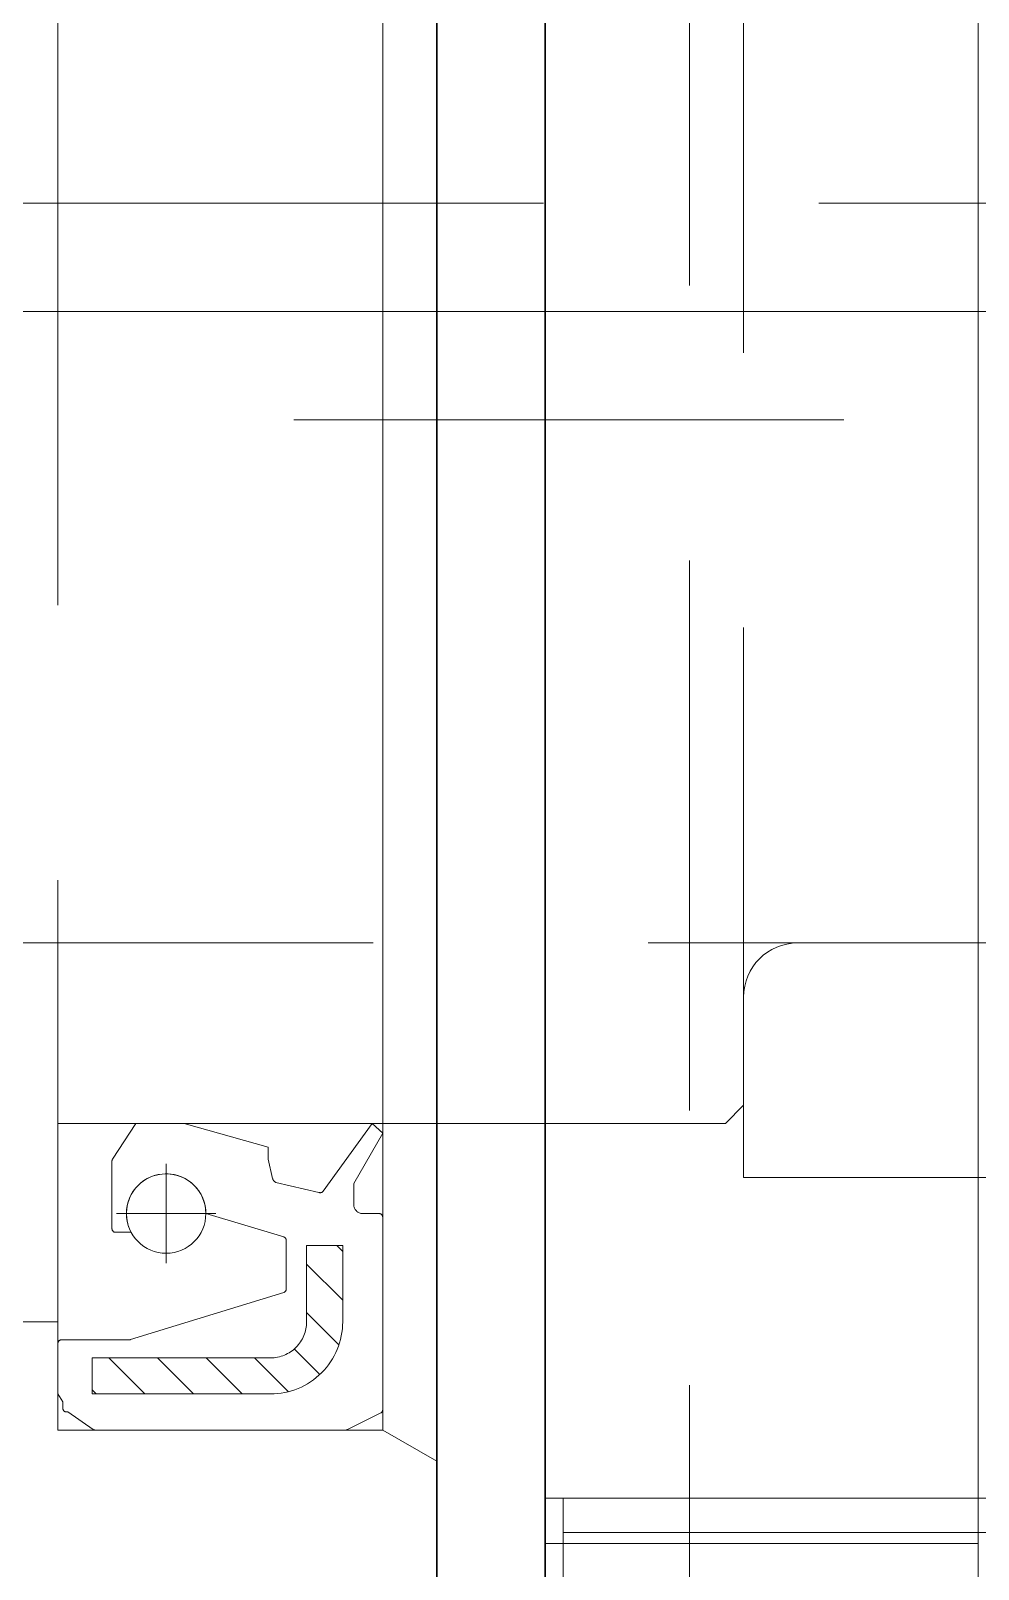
# Model space of a CAD drawing. Header units: millimetres. Extents: x 0 to 38884, y -3675 to 8056.
# Drawn here: x 13220.05 to 13246.3, y 2452.41 to 2495.05 of the extents above; entities that cross this region are included whole.
import ezdxf

# ---------------------------------------------------------------- set-up
doc = ezdxf.new("R2010")
doc.units = ezdxf.units.MM
doc.header["$LTSCALE"] = 2.4
doc.linetypes.add('CENTER2', pattern=[28.575, 19.05, -3.175, 3.175, -3.175])
doc.linetypes.add('HIDDEN', pattern=[9.525, 6.35, -3.175])
doc.layers.add('04_HIDDEN', color=2, linetype='HIDDEN', lineweight=13)
doc.layers.add('05_CENTER', color=4, linetype='CENTER2', lineweight=13)
doc.layers.add('10_DRAFT', color=8, linetype='Continuous', lineweight=0, plot=False)
doc.styles.add('KSS_TXT_L', font='txt.shx', dxfattribs={"height": 3, "bigfont": 'extfont2.shx'})

# ---------------------------------------------------------------- blocks, each defined once
blk = doc.blocks.new('A$C757C1326_1')
at = {"color": 0}
blk.add_lwpolyline([(1300, 115), (1285, 115), (1285, -115), (1300, -115)], close=True, dxfattribs=at)
at = {"layer": '04_HIDDEN'}
for p, q in [((1289.5, 31), (1289.5, 0)), ((1289.5, -31), (1289.5, 0)), ((1289.5, -28), (1288, -28)), ((1298.5, -31), (1300, -31.866))]:
    blk.add_line(p, q, dxfattribs=at)
blk.add_lwpolyline([(1242, 3), (1357, 3), (1357, -3), (1242, -3)], close=True, dxfattribs=at)
blk.add_lwpolyline([(1298.5, -31), (1289.5, -31)], dxfattribs=at)
at = {"layer": '05_CENTER'}
blk.add_line((-13.598, 0), (1372.498, 0), dxfattribs=at)
at = {"layer": '10_DRAFT'}
blk.add_line((1298.5, 31), (1298.5, -31), dxfattribs=at)
blk = doc.blocks.new('AE2561A0a_1')
h = blk.add_hatch()
h.set_pattern_fill('ANSI31', color=0, scale=0.3)
h.set_pattern_definition([(45, (-9230.0107, -9652.0294), (-0.67351921, 0.67351921), [])])
edge = h.paths.add_edge_path()
edge.add_line((1.107, -28), (1.107, -25.885))
edge.add_line((1.107, -25.885), (2.107, -25.885))
edge.add_line((2.107, -25.885), (2.107, -28))
edge.add_arc((3.107, -28), 1, 180, 270)
edge.add_line((3.107, -29), (8.05, -29))
edge.add_line((8.05, -29), (8.05, -30))
edge.add_line((8.05, -30), (3.107, -30))
edge.add_arc((3.107, -28), 2, 180, 270, ccw=False)
at = {"color": 0}
for p, q in [((0, -22.775), (0.292, -22.5)), ((0.292, -22.5), (1.649, -24.382)), ((3.173, -23.162), (5.5, -22.5)), ((5.5, -22.5), (6.837, -22.5)), ((6.837, -22.5), (7.484, -23.49)), ((0.803, -24.171), (0, -22.775)), ((3.173, -23.491), (3.173, -23.162)), ((3.049, -24.03), (3.173, -23.491)), ((6, -26.375), (6, -23.625)), ((7.5, -23.545), (7.5, -25.42)), ((0.803, -24.75), (0.803, -24.171)), ((1.767, -24.416), (2.959, -24.135)), ((0, -30.438), (0, -25.1)), ((0.1, -25), (0.553, -25)), ((4.9, -25), (2.736, -25.65)), ((4.625, -25), (7.375, -25)), ((7.4, -25.52), (6.97, -25.52)), ((2.673, -25.743), (2.673, -27.095)), ((2.74, -27.189), (6.984, -28.494)), ((7.017, -28.5), (8.9, -28.5)), ((9, -28.6), (9, -30)), ((9, -30), (8.86, -30.215)), ((8.86, -30.215), (8.86, -30.4)), ((0.979, -30.989), (0.055, -30.528)), ((8.724, -30.5), (8.026, -30.982)), ((8.76, -30.5), (8.724, -30.5)), ((7.969, -31), (1.024, -31))]:
    blk.add_line(p, q, dxfattribs=at)
blk.add_lwpolyline([(9, -22.5), (9, -28.6), (9, -30), (8.86, -30.215), (8.86, -30.4, -0.414214), (8.76, -30.5), (8.724, -30.5), (8.026, -30.982, -0.152216), (7.969, -31), (1.024, -31, -0.116434), (0.979, -30.989), (0.055, -30.528, -0.284079), (0, -30.438), (0, -25.1), (0, -22.5)], format="xyb", dxfattribs=at)
blk.add_lwpolyline([(8.05, -29), (3.107, -29, -0.414214), (2.107, -28), (2.107, -25.885), (1.107, -25.885), (1.107, -28, 0.414214), (3.107, -30), (8.05, -30)], format="xyb", close=True, dxfattribs=at)
blk.add_circle((6, -25), 1.1, dxfattribs=at)
for centre, radius, start, end in [((7.4, -23.545), 0.1, 360, 33.1298), ((2.902, -23.996), 0.15, 292.1154, 347.0125), ((6, -25), 1.1, 331.8115, 180), ((1.73, -24.323), 0.1, 215.7815, 292.1154), ((0.1, -25.1), 0.1, 90, 180), ((0.553, -24.75), 0.25, 270, 0), ((7.4, -25.42), 0.1, 270, 0), ((2.773, -25.743), 0.1, 111.3398, 180), ((2.773, -27.095), 0.1, 180, 250.7852), ((7.017, -28.4), 0.1, 250.7852, 270), ((8.9, -28.6), 0.1, 360, 90), ((0.1, -30.438), 0.1, 180, 243.4349), ((8.76, -30.4), 0.1, 270, 360), ((1.024, -30.9), 0.1, 243.4349, 270), ((7.969, -30.9), 0.1, 270, 304.6196)]:
    blk.add_arc(centre, radius, start, end, dxfattribs=at)
at = {"layer": '10_DRAFT'}
blk.add_line((0, 0), (9, 0), dxfattribs=at)
blk.add_lwpolyline([(9, -22.5), (0, -22.5)], dxfattribs=at)
blk = doc.blocks.new('MUCFC207a_1')
at = {"color": 0}
for p, q in [((-45, 8), (45, 8)), ((-55, 0), (55, 0))]:
    blk.add_line(p, q, dxfattribs=at)
at = {"layer": '04_HIDDEN', "color": 0}
for p, q in [((-24, 6.5), (24, 6.5)), ((-24, 6.5), (-24, -26)), ((-17.5, 5), (-17.5, -34.9))]:
    blk.add_line(p, q, dxfattribs=at)
blk.add_arc((-19, 5), 1.5, 0, 90, dxfattribs=at)
at = {"layer": '10_DRAFT'}
blk.add_line((0, -36.4), (0, 8), dxfattribs=at)
blk = doc.blocks.new('A$C4DE534E5_2')
at = {"color": 0, "linetype": 'CENTER2'}
blk.add_line((0, -27.009), (0, 15.354), dxfattribs=at)
at = {"color": 0}
for p, q in [((-10.97, 13), (10.97, 13)), ((-10.97, 5), (-10.97, 13)), ((-5.485, 5), (-5.485, 13)), ((5.485, 5), (5.485, 13)), ((10.97, 5), (10.97, 13)), ((-10.97, 5), (10.97, 5)), ((-10.75, 5), (-10.75, 2)), ((0, 2), (-3, 5)), ((0, 5), (3, 2)), ((10.75, 2), (10.75, 5)), ((-13, 2), (13, 2)), ((-13, 2), (-13, 0)), ((13, 0), (13, 2)), ((-13, 0), (13, 0))]:
    blk.add_line(p, q, dxfattribs=at)
at = {"color": 0, "linetype": 'HIDDEN'}
for p, q in [((-6, -25), (-6, 0)), ((-5.053, -25), (-5.053, 0)), ((5.053, -25), (5.053, 0)), ((6, -25), (6, 0)), ((-6, -25), (6, -25))]:
    blk.add_line(p, q, dxfattribs=at)
at = {"layer": '10_DRAFT', "style": 'KSS_TXT_L'}
blk.add_text('BT-M12x30L,SW,PW', height=0.3, dxfattribs=at).set_placement((6.19, 12.658))
blk = doc.blocks.new('A$C038C65EF_1')
at = {"color": 0}
blk.add_lwpolyline([(-15, -115), (0, -115), (0, 115), (-15, 115)], close=True, dxfattribs=at)
at = {"layer": '04_HIDDEN'}
for p, q in [((-12, -82.6), (-12, 82.6)), ((-12, 34.141), (0, 34.141)), ((-12, 32.891), (0, 32.891))]:
    blk.add_line(p, q, dxfattribs=at)
at = {"layer": '05_CENTER'}
blk.add_line((6, 0), (-186.302, 0), dxfattribs=at)
blk = doc.blocks.new('A$C501748FC_1')
at = {"color": 0}
blk.add_line((-300, -17.5), (-2, -17.5), dxfattribs=at)
at = {"layer": '05_CENTER'}
blk.add_line((-1560, 0), (4.867, 0), dxfattribs=at)
blk = doc.blocks.new('SNCS-HN-V35.0-D45-L25.5a_1')
at = {"color": 0}
blk.add_lwpolyline([(-25.5, -17.5), (0, -17.5), (0, -22), (-0.5, -22.5), (-25, -22.5), (-25.5, -22)], close=True, dxfattribs=at)
at = {"layer": '10_DRAFT'}
blk.add_line((-25.5, 0), (0, 0), dxfattribs=at)
blk = doc.blocks.new('A$C724029F7_1')
at = {"color": 4}
blk.add_blockref('SNCS-HN-V35.0-D45-L25.5a_1', (-274.5, 0), dxfattribs=at)
blk.add_blockref('A$C501748FC_1', (0, 0))
blk = doc.blocks.new('A$C33B27836_1')
at = {"color": 3}
blk.add_lwpolyline([(0, 115), (3, 115), (3, -115), (0, -115)], close=True, dxfattribs=at)
at = {"layer": '10_DRAFT'}
blk.add_line((0, 0), (3, 0), dxfattribs=at)
blk = doc.blocks.new('A$C52611A06_1')
at = {"xscale": -1}
blk.add_blockref('A$C33B27836_1', (3, 0), dxfattribs=at)
at = {"rotation": 180}
blk.add_blockref('A$C038C65EF_1', (3, 0), dxfattribs=at)
at = {"layer": '04_HIDDEN', "color": 4, "rotation": 90}
blk.add_blockref('MUCFC207a_1', (15, 0), dxfattribs=at)
at = {"layer": '04_HIDDEN'}
blk.add_blockref('A$C724029F7_1', (283, 0), dxfattribs=at)
at = {"layer": '04_HIDDEN', "rotation": 270}
blk.add_blockref('A$C4DE534E5_2', (28.5, -38.891), dxfattribs=at)

msp = doc.modelspace()

# ---------------------------------------------------------------- block references
for name, p in [('A$C757C1326_1', (11931.2958, 2487.2711)), ('A$C52611A06_1', (13231.2958, 2487.2711))]:
    msp.add_blockref(name, p)
at = {"layer": '04_HIDDEN', "color": 4, "xscale": -1}
msp.add_blockref('AE2561A0a_1', (13229.7958, 2487.2711), dxfattribs=at)

doc.saveas('drawing.dxf')
